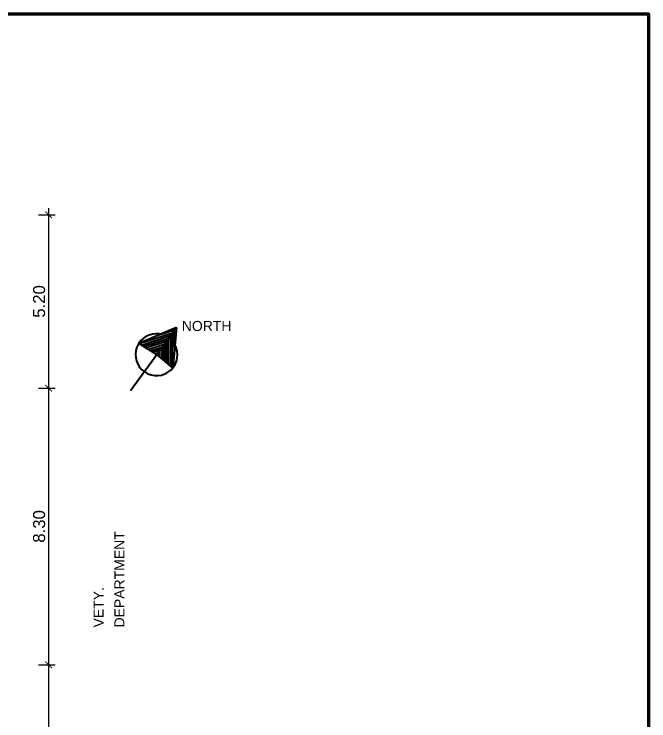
# Model space of a CAD drawing. Header units: inches. Extents: x 1367 to 15762, y 1989 to 8927.
# Drawn here: x 7748.46 to 7767.5, y 2023.55 to 2044.75 of the extents above; entities that cross this region are included whole.
import ezdxf

# ---------------------------------------------------------------- set-up
doc = ezdxf.new("R2010")
doc.units = ezdxf.units.IN
doc.header["$MEASUREMENT"] = 0
for name, color, linetype, lineweight in [('dimension', 200, 'Continuous', 25), ('FORM', 2, 'Continuous', 70), ('text', 6, 'Continuous', 25), ('wall', 1, 'Continuous', 40)]:
    doc.layers.add(name, color=color, linetype=linetype, lineweight=lineweight)
doc.styles.get("Standard").update_dxf_attribs({"font": 'arial.ttf', "height": 0.36})
doc.dimstyles.get("Standard").update_dxf_attribs({"dimtxt": 0.36, "dimasz": 0.2, "dimexe": 0.2, "dimexo": 0.2, "dimgap": 0.1, "dimtad": 1, "dimzin": 0, "dimdsep": 46, "dimtxsty": 'Standard', "dimblk": 'ARCHTICK', "dimcen": 0.2, "dimdle": 0.2, "dimclrd": 256, "dimclre": 256, "dimadec": 0, "dimazin": 0, "dimtfac": 1, "dimtofl": 0, "dimtmove": 2, "dimatfit": 3, "dimfxl": 0, "dimtolj": 1, "dimtzin": 0, "dimlwd": -1, "dimlwe": -1, "dimarcsym": 0})

# ---------------------------------------------------------------- blocks, each defined once
blk = doc.blocks.new('_ArchTick')
at = {"color": 0, "linetype": 'ByBlock', "const_width": 0.15}
blk.add_lwpolyline([(-0.5, -0.5), (0.5, 0.5)], dxfattribs=at)
blk = doc.blocks.new('*D1255')
at = {"layer": 'Defpoints', "color": 0, "transparency": 16777216}
for p in [(7748.99, 2025.232), (7748.99, 2016.632), (7749.494, 2016.632)]:
    blk.add_point(p, dxfattribs=at)
at = {"layer": 'dimension', "transparency": 16777216}
for p, q in [((7749.494, 2025.432), (7749.494, 2016.432)), ((7749.19, 2025.232), (7749.694, 2025.232)), ((7749.19, 2016.632), (7749.694, 2016.632))]:
    blk.add_line(p, q, dxfattribs=at)
at = {"layer": 'dimension', "transparency": 16777216, "xscale": 0.2, "yscale": 0.2, "zscale": 0.2}
for p, rotation in [((7749.494, 2025.232), 90), ((7749.494, 2016.632), 270)]:
    blk.add_blockref('_ArchTick', p, dxfattribs=dict(at, rotation=rotation))
at = {"layer": 'dimension', "color": 0, "transparency": 16777216, "insert": (7749.21, 2020.932), "char_height": 0.36, "attachment_point": 5, "rotation": 90}
blk.add_mtext('\\A1;{\\fArial|b0|i0|c0|p34;8.60\\fArial|b0|i0|c186|p34;}', dxfattribs=at)
blk = doc.blocks.new('*D1256')
at = {"layer": 'Defpoints', "color": 0, "transparency": 16777216}
for p in [(7748.99, 2033.532), (7748.99, 2025.232), (7749.494, 2025.232)]:
    blk.add_point(p, dxfattribs=at)
at = {"layer": 'dimension', "transparency": 16777216}
for p, q in [((7749.494, 2033.732), (7749.494, 2025.032)), ((7749.19, 2033.532), (7749.694, 2033.532)), ((7749.19, 2025.232), (7749.694, 2025.232))]:
    blk.add_line(p, q, dxfattribs=at)
at = {"layer": 'dimension', "transparency": 16777216, "xscale": 0.2, "yscale": 0.2, "zscale": 0.2}
for p, rotation in [((7749.494, 2033.532), 90), ((7749.494, 2025.232), 270)]:
    blk.add_blockref('_ArchTick', p, dxfattribs=dict(at, rotation=rotation))
at = {"layer": 'dimension', "color": 0, "transparency": 16777216, "insert": (7749.21, 2029.382), "char_height": 0.36, "attachment_point": 5, "rotation": 90}
blk.add_mtext('\\A1;{\\fArial|b0|i0|c0|p34;8.30\\fArial|b0|i0|c186|p34;}', dxfattribs=at)
blk = doc.blocks.new('*D1257')
at = {"layer": 'Defpoints', "color": 0, "transparency": 16777216}
for p in [(7748.99, 2038.732), (7748.99, 2033.532), (7749.494, 2033.532)]:
    blk.add_point(p, dxfattribs=at)
at = {"layer": 'dimension', "transparency": 16777216}
for p, q in [((7749.494, 2038.932), (7749.494, 2033.332)), ((7749.19, 2038.732), (7749.694, 2038.732)), ((7749.19, 2033.532), (7749.694, 2033.532))]:
    blk.add_line(p, q, dxfattribs=at)
at = {"layer": 'dimension', "transparency": 16777216, "xscale": 0.2, "yscale": 0.2, "zscale": 0.2}
for p, rotation in [((7749.494, 2038.732), 90), ((7749.494, 2033.532), 270)]:
    blk.add_blockref('_ArchTick', p, dxfattribs=dict(at, rotation=rotation))
at = {"layer": 'dimension', "color": 0, "transparency": 16777216, "insert": (7749.21, 2036.132), "char_height": 0.36, "attachment_point": 5, "rotation": 90}
blk.add_mtext('\\A1;{\\fArial|b0|i0|c0|p34;5.20\\fArial|b0|i0|c186|p34;}', dxfattribs=at)

msp = doc.modelspace()

# ---------------------------------------------------------------- hatches: boundary and pattern name
at = {"layer": 'wall'}
h = msp.add_hatch(dxfattribs=at)
h.set_pattern_fill('ANSI31', color=256, scale=0.5, angle=45, style=0)
h.set_pattern_definition([(18.088186, (7055.97047, 2053.16624), (0.0194050274, -0.0594112356), [])])
h.paths.add_polyline_path([(7753.325, 2035.355), (7752.731, 2034.536), (7752.199, 2034.872)])
h = msp.add_hatch(dxfattribs=at)
h.set_pattern_fill('ANSI31', color=256, scale=0.5, angle=45, style=0)
h.set_pattern_definition([(90, (7986.77068, 1377.99412), (-0.0625, 1e-17), [])])
h.paths.add_polyline_path([(7753.325, 2035.355), (7752.731, 2034.536), (7753.215, 2034.135)])

# ---------------------------------------------------------------- linework, layer by layer
at = {"layer": 'FORM'}
msp.add_lwpolyline([(7686.365, 2044.753), (7686.365, 1988.685), (7767.496, 1988.685), (7767.496, 2044.753)], close=True, dxfattribs=at)
at = {"layer": 'wall'}
for p, q in [((7751.947, 2033.456), (7753.325, 2035.355)), ((7753.325, 2035.355), (7752.199, 2034.872)), ((7753.325, 2035.355), (7753.215, 2034.135)), ((7752.731, 2034.536), (7752.199, 2034.872)), ((7752.731, 2034.536), (7753.215, 2034.135))]:
    msp.add_line(p, q, dxfattribs=at)
msp.add_arc((7752.731, 2034.536), 0.629, 81.9731, 29.3518, dxfattribs=at)

# ---------------------------------------------------------------- texts
at = {"layer": 'text'}
msp.add_text('NORTH', height=0.3, dxfattribs=at).set_placement((7753.488, 2035.247))
for s, p in [('DEPARTMENT', (7751.767, 2026.35)), ('VETY.', (7751.141, 2026.35))]:
    msp.add_text(s, height=0.3, rotation=90, dxfattribs=at).set_placement(p)

# ---------------------------------------------------------------- dimensions: what is measured, and where the dimension line sits
at = {"layer": 'dimension'}
for base, p1, p2, text, picture, middle in [((7749.494, 2033.532), (7748.99, 2038.732), (7748.99, 2033.532), '{\\fArial|b0|i0|c0|p34;5.20\\fArial|b0|i0|c186|p34;}', '*D1257', (7749.21, 2036.132)), ((7749.494, 2025.232), (7748.99, 2033.532), (7748.99, 2025.232), '{\\fArial|b0|i0|c0|p34;8.30\\fArial|b0|i0|c186|p34;}', '*D1256', (7749.21, 2029.382)), ((7749.494, 2016.632), (7748.99, 2025.232), (7748.99, 2016.632), '{\\fArial|b0|i0|c0|p34;8.60\\fArial|b0|i0|c186|p34;}', '*D1255', (7749.21, 2020.932))]:
    dim = msp.add_linear_dim(base=base, p1=p1, p2=p2, angle=90, text=text, dimstyle='Standard', dxfattribs=at)
    dim.commit()
    dim.dimension.update_dxf_attribs({"geometry": picture, "text_midpoint": middle})

doc.saveas('drawing.dxf')
